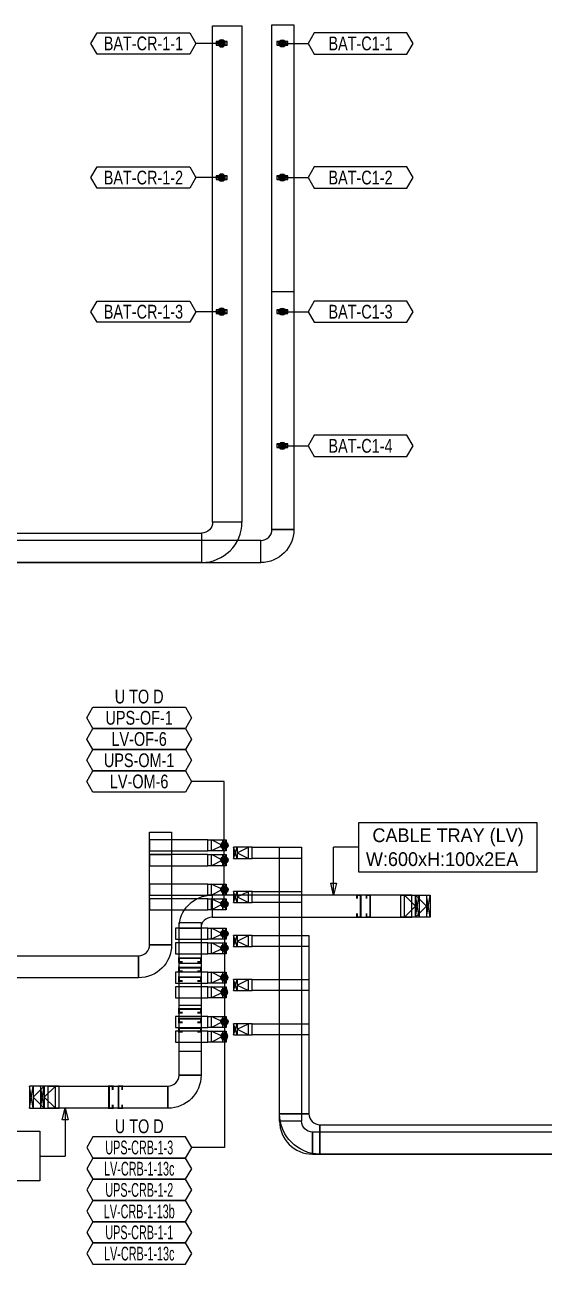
# Model space of a CAD drawing. Header units: millimetres. Extents: x 28900 to 374393, y -351975 to 838289.
# Drawn here: x 125622 to 139755, y -246489 to -212763 of the extents above; entities that cross this region are included whole.
import ezdxf
from ezdxf.enums import TextEntityAlignment as Align

# ---------------------------------------------------------------- set-up
doc = ezdxf.new("R2010")
doc.units = ezdxf.units.MM
doc.header["$LTSCALE"] = 150
for name, color, linetype in [('-----26 Electrical Cable Tray_HV_N', 30, 'Continuous'), ('-----26 Electrical Cable Tray_LV_UPS1', 6, 'Continuous'), ('-----26 Electrical Cable Tray_LV_UPS2', 2, 'Continuous'), ('-----26 Electrical Cable Tray_LV_UPSBAT', 11, 'Continuous'), ('-----99 Cable Schedule', 2, 'Continuous')]:
    doc.layers.add(name, color=color, linetype=linetype)
doc.styles.add('ELEC', font='Dotum.ttf')

# ---------------------------------------------------------------- blocks, each defined once
blk = doc.blocks.new('A$C9a0ab699')
h = blk.add_hatch(color=0)
edge = h.paths.add_edge_path()
edge.add_arc((64.00719340983778, 64.00719340983778), 64.0071934098378, 720.0000000000341, 1080.000000000034, ccw=False)
at = {"color": 0}
blk.add_circle((64.00719340983778, 64.00719340983778), 64.0071934098378, dxfattribs=at)
blk = doc.blocks.new('A$495596483691')
at = {"color": 0}
for p, q in [((100, 600), (0, 600)), ((0, 600), (0, 0)), ((500, 600), (100, 600)), ((500, 0), (500, 600)), ((0, 0), (100, 0)), ((100, 0), (500, 0))]:
    blk.add_line(p, q, dxfattribs=at)
at = {"color": 8}
for p, q in [((400, 300), (100, 600)), ((100, 600), (100, 0)), ((400, 0), (400, 600)), ((400, 600), (500, 0)), ((500, 600), (400, 0)), ((400, 300), (100, 0))]:
    blk.add_line(p, q, dxfattribs=at)
blk = doc.blocks.new('A$550585017316')
at = {"color": 0}
for p, q in [((400, 300), (0, 300)), ((0, 300), (0, 0)), ((0, 0), (400, 0)), ((500, 300), (400, 300)), ((400, 0), (500, 0)), ((500, 0), (500, 300))]:
    blk.add_line(p, q, dxfattribs=at)
at = {"color": 8}
for p, q in [((100, 0), (0, 300)), ((0, 0), (100, 300)), ((100, 150), (400, 300)), ((100, 300), (100, 0)), ((100, 150), (400, 0)), ((400, 0), (400, 300))]:
    blk.add_line(p, q, dxfattribs=at)

msp = doc.modelspace()

# ---------------------------------------------------------------- linework, layer by layer
at = {"layer": '-----26 Electrical Cable Tray_HV_N', "color": 1}
for p, q in [((134709.6723225953, -235141.8160976354), (134024.6912930206, -235141.8160976354)), ((126032.8966955605, -243548.1525768377), (126717.8777251353, -243548.1525768377))]:
    msp.add_line(p, q, dxfattribs=at)
for points, elevation in [([(139555.6917247347, -234466.8160976354), (139555.6917247347, -235816.8160976354), (134709.6723225953, -235816.8160976354), (134709.6723225953, -234466.8160976354)], -3.617728670575614e-10), ([(121186.8772934212, -244223.1525768377), (121186.8772934212, -242873.1525768377), (126032.8966955605, -242873.1525768377), (126032.8966955605, -244223.1525768377)], -8.812762926578704e-10)]:
    msp.add_lwpolyline(points, close=True, dxfattribs=dict(at, elevation=elevation))
for points, elevation in [([(134024.6909341037, -236444.9843372505), (133944.6909341037, -236124.9843372505), (134104.6909341037, -236124.9843372505), (134024.6909341037, -236444.9843372505), (134024.6912930206, -235141.8160976354)], -3.617728670575614e-10), ([(126717.8780840521, -242244.9843372225), (126797.8780840521, -242564.9843372225), (126637.8780840521, -242564.9843372225), (126717.8780840521, -242244.9843372225), (126717.8777251353, -243548.1525768377)], -8.812762926578704e-10)]:
    msp.add_lwpolyline(points, dxfattribs=dict(at, elevation=elevation))
at = {"layer": '-----26 Electrical Cable Tray_LV_UPS1'}
for points in [[(129617.9924888464, -234729.0861422234), (129617.9924888464, -237794.983694793), (129017.9924888464, -237794.983694793), (129017.9924888464, -234729.0861422234)], [(130602.5713122952, -234944.9843372507), (129017.9924888464, -234944.9843372506), (129017.9924888464, -235244.9843372506), (130602.5713122952, -235244.9843372507)], [(130602.5713122952, -236144.9843372506), (129017.9924888464, -236144.9843372506), (129017.9924888464, -236444.9843372506), (130602.5713122952, -236444.9843372506)], [(130602.5713122952, -237344.9843372507), (129723.2582994726, -237344.9843372506), (129723.2582994726, -237644.9843372506), (130602.5713122952, -237644.9843372507)], [(130417.9924888464, -237194.9843372505), (130417.9924888464, -241344.9843372225), (129817.9924888464, -241344.9843372225), (129817.9924888464, -237194.9843372505)], [(110013.3687576799, -238094.9843371956), (128717.9924888464, -238094.983694793), (128717.9924888464, -238694.983694793), (110013.3687576799, -238694.9843371956)], [(130417.9924888464, -238294.9843372507), (130417.9924888464, -241344.9843372225), (129817.9924888464, -241344.9843372225), (129817.9924888464, -238294.9843372507)], [(130602.5713122952, -238544.9843372507), (129723.2582994726, -238544.9843372506), (129723.2582994726, -238844.9843372506), (130602.5713122952, -238844.9843372507)], [(130602.5713122952, -239744.9843372507), (129723.2582994726, -239744.9843372506), (129723.2582994726, -240044.9843372506), (130602.5713122952, -240044.9843372507)], [(126253.5713122952, -241644.9843372225), (129517.9924888464, -241644.9843372226), (129517.9924888464, -242244.9843372226), (126253.5713122952, -242244.9843372225)], [(126553.5713122952, -241644.9843372225), (129517.9924888464, -241644.9843372226), (129517.9924888464, -242244.9843372226), (126553.5713122952, -242244.9843372225)]]:
    msp.add_lwpolyline(points, close=True, dxfattribs=at)
for points in [[(128717.9924888464, -238094.983694793), (128717.9924888464, -238094.983694793, 0.414213562373095), (129017.9924888464, -237794.983694793), (129017.9924888464, -237794.983694793), (129617.9924888464, -237794.9836947929, -0.414213562373095), (128717.9924888464, -238694.983694793)], [(129517.9924888464, -241644.9843372226), (129517.9924888464, -241644.9843372226, 0.414213562373095), (129817.9924888464, -241344.9843372226), (129817.9924888464, -241344.9843372226), (130417.9924888464, -241344.9843372225, -0.414213562373095), (129517.9924888464, -242244.9843372226)], [(129517.9924888464, -241644.9843372226), (129517.9924888464, -241644.9843372226, 0.414213562373095), (129817.9924888464, -241344.9843372226), (129817.9924888464, -241344.9843372226), (130417.9924888464, -241344.9843372225, -0.414213562373095), (129517.9924888464, -242244.9843372226)]]:
    msp.add_lwpolyline(points, format="xyb", close=True, dxfattribs=at)
at = {"layer": '-----26 Electrical Cable Tray_LV_UPS1', "ltscale": 7.5, "const_width": 50}
for points, elevation in [([(129917.9924888463, -238780.5599006971), (129817.9924888463, -238780.5599006971), (129817.9924888463, -238680.5599006971), (130417.9924888463, -238680.5599006971), (130417.9924888463, -238780.5599006971), (130317.9924888463, -238780.5599006971)], -9.044279334388182e-09), ([(129917.9924888463, -239906.1430647036), (129817.9924888463, -239906.1430647036), (129817.9924888463, -239806.1430647036), (130417.9924888463, -239806.1430647036), (130417.9924888463, -239906.1430647036), (130317.9924888463, -239906.1430647036)], -4.522139667194091e-09), ([(129917.9924888463, -240165.9645302732), (129817.9924888463, -240165.9645302732), (129817.9924888463, -240065.9645302732), (130417.9924888463, -240065.9645302732), (130417.9924888463, -240165.9645302732), (130317.9924888463, -240165.9645302732)], -9.044279334388182e-09), ([(128013.7750817676, -242144.9843372225), (128013.7750817676, -242244.9843372225), (127913.7750817676, -242244.9843372225), (127913.7750817676, -241644.9843372225), (128013.7750817676, -241644.9843372225), (128013.7750817676, -241744.9843372225)], 4.520098204336072e-09)]:
    msp.add_lwpolyline(points, dxfattribs=dict(at, elevation=elevation))
msp.add_lwpolyline([(128273.5965473372, -242144.9843372225), (128273.5965473372, -242244.9843372225), (128173.5965473372, -242244.9843372225), (128173.5965473372, -241644.9843372225), (128273.5965473372, -241644.9843372225), (128273.5965473372, -241744.9843372225)], dxfattribs=at)
at = {"layer": '-----26 Electrical Cable Tray_LV_UPS2'}
for points in [[(130602.5713122952, -235344.9843372507), (129017.9924888464, -235344.9843372506), (129017.9924888464, -235644.9843372506), (130602.5713122952, -235644.9843372507)], [(129617.9924888464, -235344.9843372506), (129617.9924888464, -237794.983694793), (129017.9924888464, -237794.983694793), (129017.9924888464, -235344.9843372506)], [(130602.5713122952, -236544.9843372506), (129017.9924888464, -236544.9843372506), (129017.9924888464, -236844.9843372506), (130602.5713122952, -236844.9843372506)], [(130417.9924888464, -237344.9843372505), (130417.9924888464, -240698.4269688429), (129817.9924888464, -240698.4269688429), (129817.9924888464, -237344.9843372505)], [(130417.9924888464, -237344.9843372505), (130417.9924888464, -239445.5866351017), (129817.9924888464, -239445.5866351017), (129817.9924888464, -237344.9843372505)], [(130602.5713122952, -237744.9843372507), (129723.2582994726, -237744.9843372506), (129723.2582994726, -238044.9843372506), (130602.5713122952, -238044.9843372507)], [(112371.5408466421, -238094.9843371956), (128717.9924888464, -238094.983694793), (128717.9924888464, -238694.983694793), (112371.5408466421, -238694.9843371956)], [(130602.5713122952, -238944.9843372507), (129723.2582994726, -238944.9843372506), (129723.2582994726, -239244.9843372506), (130602.5713122952, -239244.9843372507)], [(130602.5713122952, -240144.9843372507), (129723.2582994726, -240144.9843372506), (129723.2582994726, -240444.9843372506), (130602.5713122952, -240444.9843372507)]]:
    msp.add_lwpolyline(points, close=True, dxfattribs=at)
at = {"layer": '-----26 Electrical Cable Tray_LV_UPS2', "ltscale": 7.5, "const_width": 50}
for points, elevation in [([(134661.1236006114, -236944.9843372505), (134661.1236006114, -237044.9843372505), (134761.1236006114, -237044.9843372505), (134761.1236006114, -236444.9843372505), (134661.1236006114, -236444.9843372505), (134661.1236006114, -236544.9843372505)], -3.617728670575614e-10), ([(134920.9450661809, -236944.9843372505), (134920.9450661809, -237044.9843372505), (135020.9450661809, -237044.9843372505), (135020.9450661809, -236444.9843372505), (134920.9450661809, -236444.9843372505), (134920.9450661809, -236544.9843372505)], 4.160366800136529e-09), ([(129917.9924888463, -238520.7384351276), (129817.9924888463, -238520.7384351276), (129817.9924888463, -238420.7384351276), (130417.9924888463, -238420.7384351276), (130417.9924888463, -238520.7384351276), (130317.9924888463, -238520.7384351276)], -4.522139667194091e-09)]:
    msp.add_lwpolyline(points, dxfattribs=dict(at, elevation=elevation))
at = {"layer": '-----26 Electrical Cable Tray_LV_UPS2'}
for points in [[(130717.9924888464, -237044.9843372505), (130717.9924888464, -237044.9843372505, 0.414213562373095), (130417.9924888464, -237344.9843372505), (130417.9924888464, -237344.9843372505), (129817.9924888464, -237344.9843372506, -0.414213562373095), (130717.9924888464, -236444.9843372505)], [(130717.9924888464, -237044.9843372505), (130717.9924888464, -237044.9843372505, 0.414213562373095), (130417.9924888464, -237344.9843372505), (130417.9924888464, -237344.9843372505), (129817.9924888464, -237344.9843372506, -0.414213562373095), (130717.9924888464, -236444.9843372505)], [(128717.9924888464, -238094.983694793), (128717.9924888464, -238094.983694793, 0.414213562373095), (129017.9924888464, -237794.983694793), (129017.9924888464, -237794.983694793), (129617.9924888464, -237794.9836947929, -0.414213562373095), (128717.9924888464, -238694.983694793)]]:
    msp.add_lwpolyline(points, format="xyb", close=True, dxfattribs=at)
at = {"layer": '-----26 Electrical Cable Tray_LV_UPS2', "elevation": -3.617728670575614e-10}
for points in [[(136153.5713122933, -236444.9843372505), (130717.9924888464, -236444.9843372505), (130717.9924888464, -237044.9843372505), (136153.5713122933, -237044.9843372505)], [(135853.5713122933, -236444.9843372505), (130717.9924888464, -236444.9843372505), (130717.9924888464, -237044.9843372505), (135853.5713122933, -237044.9843372505)]]:
    msp.add_lwpolyline(points, close=True, dxfattribs=at)
at = {"layer": '-----26 Electrical Cable Tray_LV_UPS2', "ltscale": 7.5, "const_width": 50}
for points in [[(129917.9924888463, -238260.916969558), (129817.9924888463, -238260.916969558), (129817.9924888463, -238160.916969558), (130417.9924888464, -238160.916969558), (130417.9924888464, -238260.916969558), (130317.9924888464, -238260.916969558)], [(129917.9924888463, -239646.3215991341), (129817.9924888463, -239646.3215991341), (129817.9924888463, -239546.3215991341), (130417.9924888464, -239546.3215991341), (130417.9924888464, -239646.3215991341), (130317.9924888464, -239646.3215991341)]]:
    msp.add_lwpolyline(points, dxfattribs=at)
at = {"layer": '-----26 Electrical Cable Tray_LV_UPSBAT'}
for p, q in [((130828.5727452716, -213319.9830523036), (131128.5727452716, -213219.9830523036)), ((130828.5727452716, -213219.9830523036), (131128.5727452716, -213319.9830523036)), ((132478.5727452716, -213319.9830523036), (132778.5727452716, -213219.9830523036)), ((132478.5727452716, -213219.9830523036), (132778.5727452716, -213319.9830523036)), ((131128.5727452717, -216869.9830523036), (130828.5727452717, -216969.9830523036)), ((131128.5727452717, -216969.9830523036), (130828.5727452717, -216869.9830523036)), ((132478.5727452716, -216969.9830523036), (132778.5727452716, -216869.9830523036)), ((132478.5727452716, -216869.9830523036), (132778.5727452716, -216969.9830523036)), ((131128.5727452717, -220519.9830523036), (130828.5727452717, -220619.9830523036)), ((131128.5727452717, -220619.9830523036), (130828.5727452717, -220519.9830523036)), ((132478.5727452716, -220619.9830523036), (132778.5727452716, -220519.9830523036)), ((132478.5727452716, -220519.9830523036), (132778.5727452716, -220619.9830523036)), ((132478.5727452716, -224269.9830523036), (132778.5727452716, -224169.9830523036)), ((132478.5727452716, -224169.9830523036), (132778.5727452716, -224269.9830523036))]:
    msp.add_line(p, q, dxfattribs=at)
for points, elevation in [([(131531.9623282752, -212794.9836947665), (131531.9623282752, -226294.9836947933), (130731.9623282752, -226294.9836947933), (130731.9623282752, -212794.9836947665)], 1.951581656265893e-10), ([(130828.5727452716, -213219.9830523036), (130828.5727452716, -213319.9830523036), (131128.5727452716, -213319.9830523036), (131128.5727452716, -213219.9830523036)], 1.091007188381459e-10), ([(132478.5727452716, -213219.9830523036), (132478.5727452716, -213319.9830523036), (132778.5727452716, -213319.9830523036), (132778.5727452716, -213219.9830523036)], 4.226033995043002e-10), ([(131128.5727452717, -216969.9830523036), (131128.5727452717, -216869.9830523036), (130828.5727452717, -216869.9830523036), (130828.5727452717, -216969.9830523036)], 1.091007188381459e-10), ([(132478.5727452716, -216869.9830523036), (132478.5727452716, -216969.9830523036), (132778.5727452716, -216969.9830523036), (132778.5727452716, -216869.9830523036)], 6.369876023857514e-10), ([(131128.5727452717, -220619.9830523036), (131128.5727452717, -220519.9830523036), (130828.5727452717, -220519.9830523036), (130828.5727452717, -220619.9830523036)], 1.091007188381459e-10), ([(132478.5727452716, -220519.9830523036), (132478.5727452716, -220619.9830523036), (132778.5727452716, -220619.9830523036), (132778.5727452716, -220519.9830523036)], 6.369876023857514e-10), ([(132478.5727452716, -224169.9830523036), (132478.5727452716, -224269.9830523036), (132778.5727452716, -224269.9830523036), (132778.5727452716, -224169.9830523036)], 6.369876023857514e-10)]:
    msp.add_lwpolyline(points, close=True, dxfattribs=dict(at, elevation=elevation))
for points in [[(132346.3777599409, -226494.9836947932), (132346.3777599407, -212762.8067001509), (132946.3777599407, -212762.8067001509), (132946.3777599409, -226494.9836947932)], [(132346.3777599409, -226494.9836947932), (132346.3777599407, -220017.5515265475), (132946.3777599407, -220017.5515265475), (132946.3777599409, -226494.9836947932)], [(130431.9623282752, -227394.9836947933), (113853.5713122965, -227394.9836947932), (113853.5713122965, -226594.9836947932), (130431.9623282752, -226594.9836947933)], [(132046.3777599409, -226794.9836947932), (113653.5713122966, -226794.9836947932), (113653.5713122966, -227394.9836947932), (132046.3777599409, -227394.9836947932)], [(132046.3777599409, -226794.9836947932), (113653.5713122966, -226794.9836947932), (113653.5713122966, -227394.9836947932), (132046.3777599409, -227394.9836947932)], [(131804.5713122952, -235144.9843372506), (133153.5719542272, -235144.9843372506), (133153.5719542272, -235444.9843372506), (131804.5713122952, -235444.9843372506)], [(132553.5719542289, -242594.9836947937), (132553.5719542272, -235144.9843372506), (133153.5719542272, -235144.9843372506), (133153.5719542289, -242594.9836947937)], [(131804.5713122952, -236344.9843372506), (133153.5719542272, -236344.9843372506), (133153.5719542272, -236644.9843372506), (131804.5713122952, -236644.9843372506)], [(131804.5713122952, -237544.9843372507), (133353.5719542271, -237544.9843372506), (133353.5719542271, -237844.9843372506), (131804.5713122952, -237844.9843372507)], [(133353.5719542273, -237544.9843372506), (133353.5719542288, -242394.9836947937), (132553.5719542288, -242394.9836947937), (132553.5719542273, -237544.9843372506)], [(131804.5713122952, -238744.9843372507), (133353.5719542271, -238744.9843372506), (133353.5719542271, -239044.9843372506), (131804.5713122952, -239044.9843372507)], [(131804.5713122952, -239944.9843372507), (133353.5719542271, -239944.9843372506), (133353.5719542271, -240244.9843372506), (131804.5713122952, -240244.9843372507)], [(157316.9828882712, -243494.9836947937), (133653.5719542288, -243494.9836947937), (133653.5719542288, -242694.9836947937), (157316.9828882712, -242694.9836947937)], [(159028.5711642778, -242894.9836947937), (133453.5719542289, -242894.9836947937), (133453.5719542289, -243494.9836947937), (159028.5711642778, -243494.9836947937)]]:
    msp.add_lwpolyline(points, close=True, dxfattribs=at)
for points in [[(131531.9623282752, -226294.9836947933), (130731.9623282752, -226294.9836947933, -0.4142135623730951), (130431.9623282752, -226594.9836947933), (130431.9623282752, -227394.9836947933, 0.4142135623730951)], [(132046.3777599409, -226794.9836947932), (132046.3777599409, -226794.9836947932, 0.414213562373095), (132346.3777599409, -226494.9836947932), (132346.3777599409, -226494.9836947932), (132946.3777599409, -226494.9836947932, -0.414213562373095), (132046.3777599409, -227394.9836947932)], [(132046.3777599409, -226794.9836947932), (132046.3777599409, -226794.9836947932, 0.414213562373095), (132346.3777599409, -226494.9836947932), (132346.3777599409, -226494.9836947932), (132946.3777599409, -226494.9836947932, -0.414213562373095), (132046.3777599409, -227394.9836947932)], [(132553.5719542288, -242394.9836947937), (133353.5719542288, -242394.9836947937, 0.4142135623730951), (133653.5719542288, -242694.9836947937), (133653.5719542288, -243494.9836947937, -0.4142135623730951)], [(133453.5719542289, -242894.9836947937), (133453.5719542289, -242894.9836947937, -0.414213562373095), (133153.5719542289, -242594.9836947937), (133153.5719542289, -242594.9836947937), (132553.5719542289, -242594.9836947937, 0.414213562373095), (133453.5719542289, -243494.9836947937)]]:
    msp.add_lwpolyline(points, format="xyb", close=True, dxfattribs=at)
at = {"layer": '-----99 Cable Schedule', "color": 1}
for points, elevation in [([(130111.4919536665, -212981.2330523019), (130278.2018438784, -213269.9830523036), (130111.4919536638, -213558.7330523071), (127588.9227208886, -213558.7330523071), (127422.2128306652, -213269.9830523036), (127588.9227208911, -212981.2330523019)], 1.091007188381459e-10), ([(133495.6535368768, -212981.2330523019), (133328.9436466649, -213269.9830523036), (133495.6535368795, -213558.7330523071), (136018.2227696547, -213558.7330523071), (136184.9326598781, -213269.9830523036), (136018.2227696522, -212981.2330523019)], 4.226033995043002e-10), ([(130111.4919536665, -216631.2330523019), (130278.2018438784, -216919.9830523036), (130111.4919536639, -217208.7330523071), (127588.9227208886, -217208.7330523071), (127422.2128306652, -216919.9830523036), (127588.9227208911, -216631.2330523019)], 1.091007188381459e-10), ([(133495.6535368768, -216631.2330523019), (133328.9436466649, -216919.9830523036), (133495.6535368795, -217208.7330523071), (136018.2227696547, -217208.7330523071), (136184.9326598781, -216919.9830523036), (136018.2227696522, -216631.2330523019)], 6.369876023857514e-10), ([(130111.4919536665, -220281.2330523019), (130278.2018438784, -220569.9830523036), (130111.4919536639, -220858.7330523071), (127588.9227208886, -220858.7330523071), (127422.2128306652, -220569.9830523036), (127588.9227208911, -220281.2330523019)], 1.091007188381459e-10), ([(133495.6535368768, -220281.2330523019), (133328.9436466649, -220569.9830523036), (133495.6535368795, -220858.7330523071), (136018.2227696547, -220858.7330523071), (136184.9326598781, -220569.9830523036), (136018.2227696522, -220281.2330523019)], 6.369876023857514e-10), ([(133495.6535368768, -223931.2330523019), (133328.9436466649, -224219.9830523036), (133495.6535368795, -224508.7330523071), (136018.2227696547, -224508.7330523071), (136184.9326598781, -224219.9830523036), (136018.2227696522, -223931.2330523019)], 6.369876023857514e-10)]:
    msp.add_lwpolyline(points, close=True, dxfattribs=dict(at, elevation=elevation))
for points, elevation in [([(130978.5727452716, -213269.9830523036), (130278.2018438784, -213269.9830523036)], 1.091007188381459e-10), ([(132628.5727452716, -213269.9830523036), (133328.9436466649, -213269.9830523036)], 4.226033995043002e-10), ([(130978.5727452717, -216919.9830523036), (130278.2018438784, -216919.9830523036)], 1.091007188381459e-10), ([(132628.5727452716, -216919.9830523036), (133328.9436466649, -216919.9830523036)], 6.369876023857514e-10), ([(130978.5727452717, -220569.9830523036), (130278.2018438784, -220569.9830523036)], 1.091007188381459e-10), ([(132628.5727452716, -220569.9830523036), (133328.9436466649, -220569.9830523036)], 6.369876023857514e-10), ([(132628.5727452716, -224219.9830523036), (133328.9436466649, -224219.9830523036)], 6.369876023857514e-10)]:
    msp.add_lwpolyline(points, dxfattribs=dict(at, elevation=elevation))
for points in [[(129995.1901261348, -231331.8436632778), (130161.9000163467, -231620.5936632796), (129995.1901261322, -231909.3436632831), (127472.6208933569, -231909.3436632831), (127305.9110031335, -231620.5936632796), (127472.6208933594, -231331.8436632778)], [(129995.1901261322, -231909.3436632831), (130161.9000163442, -232198.0936632848), (129995.1901261296, -232486.8436632883), (127472.6208933544, -232486.8436632883), (127305.911003131, -232198.0936632848), (127472.6208933569, -231909.3436632831)], [(129995.1901261297, -232486.8436632883), (130161.9000163416, -232775.5936632901), (129995.1901261271, -233064.3436632935), (127472.6208933518, -233064.3436632935), (127305.9110031284, -232775.5936632901), (127472.6208933543, -232486.8436632883)], [(129995.1901261297, -233064.3436632935), (130161.9000163416, -233353.0936632953), (129995.1901261271, -233641.8436632988), (127472.6208933518, -233641.8436632988), (127305.9110031284, -233353.0936632953), (127472.6208933543, -233064.3436632935)], [(127475.4931090496, -243024.4654886228), (127308.7832188377, -243313.2154886245), (127475.4931090522, -243601.965488628), (129998.0623418275, -243601.965488628), (130164.7722320509, -243313.2154886245), (129998.062341825, -243024.4654886228)], [(127475.4931090522, -243601.965488628), (127308.7832188402, -243890.7154886297), (127475.4931090548, -244179.4654886332), (129998.06234183, -244179.4654886332), (130164.7722320534, -243890.7154886297), (129998.0623418275, -243601.965488628)], [(127475.4931090547, -244179.4654886332), (127308.7832188428, -244468.215488635), (127475.4931090573, -244756.9654886385), (129998.0623418326, -244756.9654886385), (130164.772232056, -244468.215488635), (129998.0623418301, -244179.4654886332)], [(127475.4931090573, -244756.9654886385), (127308.7832188453, -245045.7154886402), (127475.4931090599, -245334.4654886437), (129998.0623418351, -245334.4654886437), (130164.7722320585, -245045.7154886402), (129998.0623418326, -244756.9654886385)], [(127475.4931090598, -245334.4654886437), (127308.7832188479, -245623.2154886455), (127475.4931090625, -245911.9654886489), (129998.0623418377, -245911.9654886489), (130164.7722320611, -245623.2154886455), (129998.0623418352, -245334.4654886437)], [(127475.4931090624, -245911.9654886489), (127308.7832188505, -246200.7154886507), (127475.493109065, -246489.4654886542), (129998.0623418403, -246489.4654886542), (130164.7722320637, -246200.7154886507), (129998.0623418378, -245911.9654886489)]]:
    msp.add_lwpolyline(points, close=True, dxfattribs=at)
for points in [[(131049.699096586, -236686.3676901229), (131049.6990965859, -233353.0936632953), (130161.9000163416, -233353.0936632953)], [(131052.5713122952, -237494.9843372507), (131052.5713122952, -243313.2154886245), (130164.7722320509, -243313.2154886245)]]:
    msp.add_lwpolyline(points, dxfattribs=at)

# ---------------------------------------------------------------- block references
at = {"layer": '-----26 Electrical Cable Tray_LV_UPS1', "xscale": -1}
for p in [(131102.5713122952, -235244.9843372507), (131102.5713122952, -236444.9843372506), (131102.5713122952, -237644.9843372507), (131102.5713122952, -238844.9843372507), (131102.5713122952, -240044.9843372507)]:
    msp.add_blockref('A$550585017316', p, dxfattribs=at)
at = {"layer": '-----26 Electrical Cable Tray_LV_UPS1', "rotation": 180}
for p in [(126253.5713122952, -241644.9843372225), (126553.5713122952, -241644.9843372225)]:
    msp.add_blockref('A$495596483691', p, dxfattribs=at)
at = {"layer": '-----26 Electrical Cable Tray_LV_UPS2', "xscale": -1}
for p in [(131102.5713122952, -235644.9843372507), (131102.5713122952, -236844.9843372506), (131102.5713122952, -238044.9843372507), (131102.5713122952, -239244.9843372507), (131102.5713122952, -240444.9843372507)]:
    msp.add_blockref('A$550585017316', p, dxfattribs=at)
at = {"layer": '-----26 Electrical Cable Tray_LV_UPS2', "xscale": -1, "rotation": 180}
for p in [(135853.5713122933, -236444.9843372505), (136153.5713122933, -236444.9843372505)]:
    msp.add_blockref('A$495596483691', p, dxfattribs=at)
at = {"layer": '-----26 Electrical Cable Tray_LV_UPSBAT'}
for p in [(131304.5713122952, -235444.9843372506), (131304.5713122952, -236644.9843372506), (131304.5713122952, -237844.9843372507), (131304.5713122952, -239044.9843372507), (131304.5713122952, -240244.9843372507)]:
    msp.add_blockref('A$550585017316', p, dxfattribs=at)
at = {"layer": '-----99 Cable Schedule', "color": 1, "yscale": 1.5, "zscale": 1.5}
for p, xscale, rotation in [((130882.5619551569, -213365.9938424184), -1.5, 270), ((132724.5835353864, -213365.9938424184), 1.5, 90.00000000000001), ((130882.5619551569, -217015.9938424184), -1.5, 270), ((132724.5835353864, -217015.9938424184), 1.5, 90.00000000000001), ((130882.5619551569, -220665.9938424184), -1.5, 270), ((132724.5835353864, -220665.9938424184), 1.5, 90.00000000000001), ((132724.5835353864, -224315.9938424184), 1.5, 90.00000000000001), ((131151.4543181192, -234998.9735471359), 1.5, 180), ((131151.4543181192, -235390.3569000082), 1.5, 180), ((131151.4543181192, -236198.9735471359), 1.5, 180), ((131151.4543181192, -236590.3569000081), 1.5, 180), ((131151.4543181192, -237398.9735471359), 1.5, 180), ((131151.4543181192, -237790.3569000082), 1.5, 180), ((131148.5821024099, -238590.3569000082), 1.5, 180), ((131151.4543181192, -239790.3569000081), 1.5, 180)]:
    msp.add_blockref('A$C9a0ab699', p, dxfattribs=dict(at, xscale=xscale, rotation=rotation))
at = {"layer": '-----99 Cable Schedule', "color": 1, "xscale": -1.5, "yscale": 1.5, "zscale": 1.5}
for p in [(131148.5821024099, -239182.3784802377), (131148.5821024099, -240382.3784802377)]:
    msp.add_blockref('A$C9a0ab699', p, dxfattribs=at)

# ---------------------------------------------------------------- texts
at = {"layer": '-----26 Electrical Cable Tray_LV_UPS2', "style": 'ELEC'}
for s, p in [('CABLE TRAY (LV)', (135081.4108563493, -234816.8160976354)), ('W:600xH:100x2EA', (134903.8328373534, -235466.8160976354))]:
    msp.add_text(s, height=375, dxfattribs=at).set_placement(p, align=Align.MIDDLE_LEFT)
at = {"layer": '-----99 Cable Schedule', "style": 'ELEC'}
for s, width, p in [('BAT-CR-1-1', 0.8, (128850.2073372775, -213269.9830523045)), ('BAT-C1-1', 0.8, (134756.9381532658, -213269.9830523045)), ('BAT-CR-1-2', 0.8, (128850.2073372775, -216919.9830523045)), ('BAT-C1-2', 0.8, (134756.9381532658, -216919.9830523045)), ('BAT-CR-1-3', 0.8, (128850.2073372775, -220569.9830523045)), ('BAT-C1-3', 0.8, (134756.9381532658, -220569.9830523045)), ('BAT-C1-4', 0.8, (134756.9381532658, -224219.9830523045)), ('U TO D', 0.8, (128733.9055097458, -231043.0936632752)), ('UPS-OF-1', 0.8, (128733.9055097458, -231620.5936632805)), ('LV-OF-6', 0.8, (128733.9055097433, -232198.0936632857)), ('UPS-OM-1', 0.8, (128733.9055097407, -232775.5936632909)), ('LV-OM-6', 0.8, (128733.9055097407, -233353.0936632962)), ('U TO D', 0.8, (128736.7777254386, -242735.7154886201)), ('UPS-CRB-1-3', 0.6, (128736.7777254386, -243313.2154886254)), ('LV-CRB-1-13c', 0.6, (128736.7777254411, -243890.7154886306)), ('UPS-CRB-1-2', 0.6, (128736.7777254437, -244468.2154886358)), ('LV-CRB-1-13b', 0.6, (128736.7777254462, -245045.7154886411)), ('UPS-CRB-1-1', 0.6, (128736.7777254488, -245623.2154886463)), ('LV-CRB-1-13c', 0.6, (128736.7777254514, -246200.7154886516))]:
    msp.add_text(s, height=375, dxfattribs=dict(at, width=width)).set_placement(p, align=Align.MIDDLE)

doc.saveas('drawing.dxf')
